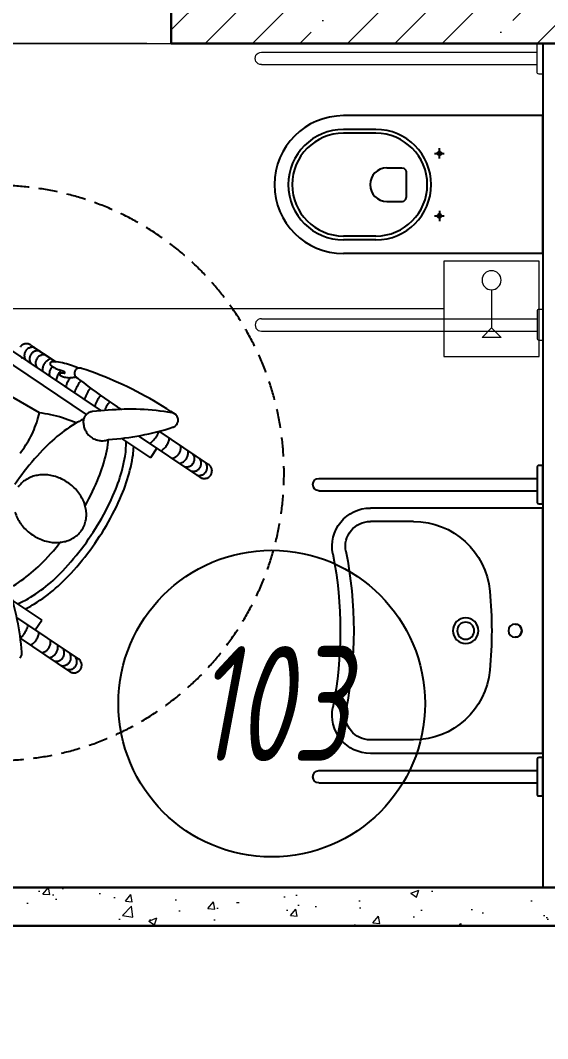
# Model space of a CAD drawing. Extents: x -96705 to 1864084, y -482104 to 235.
# Drawn here: x 560632 to 562008, y -142553 to -139897 of the extents above; entities that cross this region are included whole.
import ezdxf
from ezdxf import colors
from ezdxf.entities.mleader import LeaderData, LeaderLine
from ezdxf.enums import TextEntityAlignment as Align
from ezdxf.math import Vec2, Vec3

# ---------------------------------------------------------------- set-up
doc = ezdxf.new("R2010")
doc.units = 0
doc.header["$LTSCALE"] = 100
for name, pattern in [('ADSK_Штриховая_ш2 п1', [3, 2, -1]), ('CENTER', [2, 1.25, -0.25, 0.25, -0.25]), ('TRATTEGGIATA', [0.75, 0.5, -0.25])]:
    doc.linetypes.add(name, pattern=pattern)
for name, color, linetype, lineweight in [('АР_Маркер экспликации', 239, 'Continuous', 13), ('АР_Номер помещения', 1, 'Continuous', 25), ('АР_Оси', 193, 'Continuous', 9), ('АР_Отметки', 250, 'Continuous', 15), ('АР_Перегородки газоблок', 165, 'Continuous', 30), ('АР_Перегородки газоблок_Штрих', 165, 'Continuous', 5), ('АР_Помещения_площадь', 19, 'Continuous', 9), ('АР_Сущ Несущая стена', 202, 'Continuous', 30), ('АР_тонкая линия', 250, 'Continuous', 0), ('АР_Штриховка монолит', 250, 'Continuous', 9), ('ОБОРУДОВАНИЕ', 253, 'Continuous', 5), ('СОУЭ', 3, 'Continuous', 30), ('СС_СЭС_Кабель', 180, 'Continuous', 30)]:
    doc.layers.add(name, color=color, linetype=linetype, lineweight=lineweight)
doc.layers.add('ТХ_сантехника', color=253, linetype='Continuous')
doc.styles.add('ISOCPEUR', font='isocpeui.ttf', dxfattribs={"height": 250})
doc.styles.get("Standard").update_dxf_attribs({"font": 'arial.ttf'})

# ---------------------------------------------------------------- blocks, each defined once
blk = doc.blocks.new('3')
at = {"layer": 'ОБОРУДОВАНИЕ', "color": 8}
for p, q in [((-16.7, 734), (-16.7, 14.9)), ((15.3, 734), (15.3, 14.9))]:
    blk.add_line(p, q, dxfattribs=at)
blk.add_lwpolyline([(15.3, 734, 1.038174), (-16.7, 734)], format="xyb", dxfattribs=at)
blk.add_lwpolyline([(-40, 0), (40, 0), (40, 10, 0.414214), (35, 15), (-35, 15, 0.414214), (-40, 10)], format="xyb", close=True, dxfattribs=at)
blk = doc.blocks.new('*U136')
at = {"layer": 'АР_Номер помещения', "color": 8}
blk.add_circle((-15169.6, -2593.5), 400, dxfattribs=at)
at = {"color": 8, "style": 'ISOCPEUR', "width": 0.7, "flags": 1}
blk.add_attdef('КАТЕГОРИЯ', (-499.2, -2092.2), '', height=250, dxfattribs=at)
at = {"layer": 'АР_Номер помещения', "color": 8, "style": 'ISOCPEUR', "width": 0.7}
blk.add_attdef('НОМЕР_ПОМЕЩЕНИЯ', text='', height=300, dxfattribs=at).set_placement((-15169.6, -2593.5), align=Align.MIDDLE_CENTER)
at = {"layer": 'АР_Помещения_площадь', "color": 8, "lineweight": 30, "width": 0.7, "flags": 104}
blk.add_attdef('ИМЯ_ПОМЕЩЕНИЯ', text='', height=100, dxfattribs=at).set_placement((157.6, 1217.1), align=Align.MIDDLE_CENTER)
at = {"layer": 'АР_Помещения_площадь', "color": 8, "style": 'ISOCPEUR', "width": 0.7}
blk.add_attdef('ПЛОЩАДЬ_ПОМЕЩЕНИЯ', text='', height=200, dxfattribs=at).set_placement((-16229.8, -2826.9), align=Align.MIDDLE_RIGHT)
blk = doc.blocks.new('унитаз мгн поликлиники универчальный')
at = {"color": 8}
for p, q in [((180, 0), (-180, 0)), ((-180, 0), (-180, -520)), ((180, 0), (180, -520)), ((-81.5, -283), (-81.5, -257)), ((81.5, -283), (81.5, -257)), ((-68, -269.8), (-95.1, -269.8)), ((67.9, -269.8), (95, -269.8)), ((-43.7, -407.1), (-43.7, -366.6)), ((-33.7, -356.6), (33.7, -356.6)), ((43.7, -407.1), (43.7, -366.6)), ((-144, -435.4), (-144, -520)), ((-134, -435.4), (-134, -520)), ((134, -435.4), (134, -520)), ((144, -435.4), (144, -520))]:
    blk.add_line(p, q, dxfattribs=at)
for centre, radius, start, end in [((0, -435.4), 144, 0, 180), ((0, -435.4), 134, 0, 180), ((0, -407.1), 43.7, 180, 0), ((0, -520), 180, 180, 0), ((0, -520), 144, 180, 0), ((0, -520), 134, 180, 0)]:
    blk.add_arc(centre, radius, start, end, dxfattribs=at)
for centre, major_axis, ratio, start_param, end_param in [((-81.6, -269.8), (-3.55, -3.54), 1, 5.504025, 11.78721), ((33.5, -366.6), (9.49, -4.12), 0.964797, 0.42926, 1.943413)]:
    blk.add_ellipse(centre, major_axis=major_axis, ratio=ratio, start_param=start_param, end_param=end_param, dxfattribs=at)
at = {"color": 8, "extrusion": (0, 0, -1)}
for centre, major_axis, ratio, start_param, end_param in [((81.6, -269.8), (3.55, -3.54), 1, 5.504025, 11.78721), ((-33.5, -366.6), (-9.49, -4.12), 0.964797, 0.42926, 1.943413)]:
    blk.add_ellipse(centre, major_axis=major_axis, ratio=ratio, start_param=start_param, end_param=end_param, dxfattribs=at)
blk = doc.blocks.new('раковина в универсальную кабину')
at = {"color": 8, "linetype": 'Continuous'}
for p, q in [((0, -320), (0, 320)), ((0, 320), (450, 320)), ((337.4, 285), (450, 285)), ((337.4, -285), (450, -285)), ((0, -320), (450, -320))]:
    blk.add_line(p, q, dxfattribs=at)
for centre, radius in [((201.3, 0), 33.3), ((72.4, 0), 17.3), ((201.3, 0), 22.2)]:
    blk.add_circle(centre, radius, dxfattribs=at)
for centre, radius, start, end in [((450, 220), 100, 348.7536, 90), ((337.4, 85), 200, 90, 174.7993), ((450, 220), 65, 348.7536, 90), ((1556.4, 0), 1063, 168.7536, 191.2464), ((1556.4, 0), 1028, 168.7536, 191.2464), ((1273.4, -0.2), 1139.9, 174.7993, 185.1768), ((72.4, 0), 17.3, 90, 270), ((337.4, -85), 200, 185.1768, 270), ((450, -220), 100, 270, 11.2464), ((450, -220), 65, 270, 11.2464)]:
    blk.add_arc(centre, radius, start, end, dxfattribs=at)
blk = doc.blocks.new('поручень пристенно-напольный')
at = {"color": 8}
for p, q in [((-32, 1168), (-32, 30)), ((32, 1168), (32, 30))]:
    blk.add_line(p, q, dxfattribs=at)
blk.add_lwpolyline([(100, 0), (-100, 0), (-100, 20, -0.414214), (-90, 30), (90, 30, -0.414214), (100, 20)], format="xyb", close=True, dxfattribs=at)
blk.add_arc((0, 1168), 32, 0, 180, dxfattribs=at)
blk = doc.blocks.new('_DotSmall')
at = {"color": 0, "linetype": 'ByBlock', "const_width": 0.5}
blk.add_lwpolyline([(-0.0625, 0, 1), (0.0625, 0, 1)], format="xyb", close=True, dxfattribs=at)
blk = doc.blocks.new('Из_буфера26453')
at = {"color": 8}
for points in [[(15.1, 355.1), (-272.6, 162)], [(31.8, 330.1), (-233.9, 151.9)], [(-88.8, 333.3), (-154.9, 289.3)], [(-98.9, 326.7), (-97, 327.2), (-95.4, 327.5), (-91.7, 327.5), (-89.9, 327.2), (-88, 327), (-86.4, 326.4), (-84.6, 325.6), (-83, 324.8), (-81.4, 324.1), (-80.1, 323), (-78.7, 321.6), (-77.4, 320.3), (-76.4, 319), (-75.3, 317.4), (-74.3, 315.8), (-73.7, 314.2), (-72.9, 312.4), (-72.7, 310.8), (-72.4, 308.9), (-72.1, 307.1), (-72.1, 305.2), (-72.4, 303.3), (-72.7, 301.8), (-73.2, 299.9), (-74, 298.1), (-74.8, 296.5), (-75.6, 294.9), (-76.6, 293.5)], [(-88.8, 333.3), (-87.5, 334.4), (-85.9, 335.2), (-84.3, 335.7), (-82.5, 336.2), (-80.9, 336.5), (-79, 336.8), (-75.6, 336.8), (-74, 336.5), (-72.1, 336), (-70.5, 335.5), (-68.9, 334.6), (-67.4, 333.8), (-66, 333.1), (-64.7, 332), (-63.4, 330.7), (-62.3, 329.3), (-61.2, 328)], [(-61.8, 305), (-62.9, 303.6), (-63.9, 302.3), (-65.2, 301.2), (-66.6, 300.2)], [(-142.7, 297.5), (-140.6, 297), (-138.4, 296.2), (-136.3, 295.4), (-134.4, 294.3), (-132.6, 293), (-130.7, 291.7), (-129.1, 290.4), (-127.5, 288.8), (-126, 287.2), (-124.9, 285.3), (-123.6, 283.4), (-122.5, 281.3), (-121.7, 279.5), (-120.9, 277.4), (-120.4, 275.3), (-120.1, 272.8), (-119.9, 270.7), (-119.9, 268.6), (-120.1, 266.5), (-120.4, 264.1)], [(-128.3, 307.1), (-126.5, 307.3), (-124.6, 307.6), (-123, 307.9), (-121.2, 307.9), (-119.3, 307.6), (-117.5, 307.1), (-115.9, 306.5), (-114, 306), (-112.4, 305.2), (-110.8, 304.1), (-109.5, 303.1), (-107.9, 302), (-106.9, 300.7), (-105.5, 299.1), (-104.7, 297.8), (-103.7, 296.2), (-102.9, 294.3), (-102.4, 292.7), (-102.1, 290.9), (-101.6, 289.3), (-101.6, 285.6), (-101.8, 283.7), (-102.1, 281.9), (-102.6, 280.3), (-103.1, 278.4), (-104, 276.8), (-105, 275.3), (-106.1, 273.7)], [(-112.7, 317.4), (-110.8, 318), (-109.2, 318.2), (-105.5, 318.2), (-103.7, 318), (-101.8, 317.7), (-100.2, 317.1), (-98.4, 316.3), (-96.8, 315.5), (-95.2, 314.7), (-93.9, 313.7), (-92.5, 312.4), (-91.2, 311), (-90.2, 309.7), (-89.1, 308.1), (-88, 306.5), (-87.5, 305), (-86.7, 303.1), (-86.4, 301.5), (-86.2, 299.6), (-85.9, 297.8), (-85.9, 295.9), (-86.2, 294.1), (-86.4, 292.5), (-87, 290.6), (-87.8, 289), (-88.6, 287.2), (-89.4, 285.9), (-90.4, 284.3)], [(-111.6, 156.7), (-95.2, 166.5), (-78.7, 175.8), (-62.3, 185.1), (-45.6, 194.4), (-28.9, 203.4), (-11.9, 212.1), (5, 220.9), (22, 229.4), (39, 237.9), (56.2, 246.1), (73.5, 254), (90.7, 262), (108, 269.7), (125.4, 277.4), (142.9, 284.8), (160.4, 292), (178.2, 299.1)], [(-465.6, 153), (-454.8, 160.1), (-443.9, 167.3), (-432.8, 174.2), (-421.9, 180.8), (-410.5, 187.5), (-399.4, 194.1), (-387.9, 200.2), (-376.5, 206.5), (-365.1, 212.4), (-353.5, 218.2), (-341.8, 224), (-330.1, 229.6), (-318.2, 234.9), (-306.3, 240.2), (-294.3, 245.3), (-282.4, 250.3), (-270.2, 255.1), (-258.3, 259.9), (-246.1, 264.1), (-233.6, 268.6), (-221.4, 272.6)], [(-221.4, 272.6), (-220.1, 273.1), (-218.8, 273.4), (-214.3, 273.4), (-212.9, 272.8), (-211.6, 272.6), (-210.3, 271.8), (-209.2, 271.3), (-207.9, 270.2), (-206.8, 269.4), (-206, 268.4), (-205.3, 267), (-204.5, 265.7), (-203.9, 264.4), (-203.4, 263), (-203.1, 261.7), (-203.1, 257.5), (-203.4, 256.1), (-203.9, 254.6), (-204.5, 253.3), (-205.3, 252.2), (-206, 250.9), (-207.1, 249.8), (-208.2, 249), (-209.2, 248.2), (-210.6, 247.4), (-211.9, 246.9), (-213.2, 246.3)], [(-212.7, 272.8), (-207.9, 275.3), (-202.8, 277.4), (-197.8, 279.2), (-192.8, 281.1), (-187.5, 282.7), (-182.4, 284.3), (-177.1, 285.6), (-171.8, 286.6), (-166.5, 287.7), (-161.2, 288.5), (-155.7, 289.3), (-150.3, 289.6), (-145, 289.9)], [(-177.1, 263.3), (-172.4, 265.2), (-167.3, 267.3), (-162.5, 268.9)], [(-168.1, 267), (-166.3, 264.9), (-164.7, 262.8), (-162.8, 260.7), (-161.5, 258.5), (-160.2, 256.1), (-158.8, 253.8), (-157.8, 251.1), (-157, 248.7), (-156.2, 246.1), (-155.7, 243.4), (-155.4, 240.8)], [(-141.3, 280.5), (-144, 278.4), (-146.9, 276.6), (-149.8, 274.7), (-152.8, 273.1), (-155.9, 271.5), (-159.1, 270.2), (-162.5, 268.9)], [(-145.3, 277.4), (-144, 276), (-142.7, 274.2), (-141.6, 272.6), (-140.6, 270.7), (-139.8, 268.9), (-139, 266.8), (-138.4, 264.9), (-137.9, 262.8), (-137.6, 260.7), (-137.4, 258.8), (-137.4, 256.7), (-137.6, 254.6), (-137.9, 252.4)], [(-145, 289.9), (-143.2, 289.9), (-142.4, 289.3), (-141.6, 288.8), (-140.8, 288.2), (-140.3, 287.4), (-139.8, 286.6), (-139.5, 285.9), (-139.5, 283.2), (-140, 282.1), (-140.6, 281.3), (-141.1, 280.8), (-141.9, 280)], [(-206.3, 251.1), (-216.7, 242.6), (-227.3, 234.4), (-237.9, 226.2), (-248.7, 217.9), (-259.6, 210.3), (-270.5, 202.3), (-281.4, 194.6), (-292.5, 187.2), (-303.6, 179.8), (-315, 172.6), (-326.4, 165.5)], [(-220.6, 240.2), (-218.2, 237.6), (-215.8, 234.7), (-213.7, 231.8), (-211.9, 228.6), (-210, 225.4), (-208.2, 222.2), (-206.8, 219), (-205.3, 215.6), (-204.2, 212.1), (-203.1, 208.7)], [(-166.3, 254), (-168.9, 252.7), (-171.6, 251.6), (-174.5, 250.6), (-177.4, 249.8), (-180.1, 249.2), (-183, 248.7), (-185.9, 248.5), (-188.8, 248.2), (-192, 248.5), (-194.9, 248.5), (-197.8, 249), (-200.7, 249.5), (-203.4, 250), (-206.3, 251.1)], [(-191.7, 248.5), (-189.9, 245.5), (-188, 242.6), (-186.4, 239.7), (-184.8, 236.8), (-183.5, 233.6), (-182.2, 230.4), (-181.1, 227.3), (-180.3, 224)], [(-176.3, 259.9), (-176.9, 259.9), (-177.4, 260.1), (-177.9, 260.4), (-178.2, 260.9), (-178.2, 262.5), (-177.7, 262.8), (-177.1, 263.3)], [(-176.3, 259.9), (-174.5, 260.1), (-169.2, 260.1), (-167.6, 259.9)], [(-167.6, 259.9), (-166.8, 259.6), (-166.3, 259.4), (-165.7, 259.1), (-165.2, 258.5), (-164.9, 258), (-164.7, 257.5), (-164.7, 255.9), (-164.9, 255.3), (-165.2, 254.8), (-165.7, 254.3), (-166.3, 254)], [(-244.8, 220.1), (-242.6, 217.1), (-240.2, 214.3), (-238.4, 211.1), (-236.5, 207.9), (-234.7, 204.7), (-233.1, 201.3), (-231.8, 198.1), (-230.4, 194.4), (-229.4, 190.9)], [(-271.5, 202.3), (-269.2, 199.4), (-267, 196.5), (-264.9, 193.3), (-263, 190.1), (-261.2, 186.9), (-259.9, 183.5), (-258.3, 180), (-257.2, 176.6), (-256.2, 173.2)], [(-457.4, 156.7), (-447.1, 158.6), (-436.8, 159.9), (-426.4, 161.2), (-416.1, 162.5), (-405.7, 163.3), (-395.4, 164.4), (-385.1, 164.9), (-374.7, 165.5), (-364.4, 165.7), (-353.7, 166), (-343.4, 166), (-333, 165.7), (-322.7, 165.2), (-312.1, 164.7), (-301.8, 164.1), (-291.4, 163.3)], [(-295.1, 185.4), (-293.3, 183), (-291.2, 180.3), (-289.3, 177.4), (-287.7, 174.7), (-286.1, 171.8), (-284.8, 168.7), (-283.5, 165.7), (-282.1, 162.5)], [(-291.4, 163.3), (-281.1, 162.5), (-270.7, 161.7), (-260.4, 160.7), (-250.1, 159.6)], [(-250.1, 159.6), (-247.9, 159.1), (-245.8, 158.8), (-243.7, 158), (-241.8, 157.2), (-240, 156.2), (-238.1, 155.1), (-236.3, 153.8), (-234.7, 152.5), (-233.1, 151.1), (-231.8, 149.6), (-230.4, 147.7), (-229.4, 145.8), (-228.3, 144), (-227.5, 142.1), (-226.7, 140)], [(-459, 118.8), (-460.9, 119.3), (-462.5, 119.9), (-464, 120.9), (-465.6, 122), (-467, 123), (-468.3, 124.4), (-469.6, 125.7), (-470.7, 127.3), (-471.5, 128.9), (-472.3, 130.5), (-472.8, 132), (-473.4, 133.9), (-473.6, 135.7), (-473.6, 139.5), (-473.4, 141.1), (-472.8, 142.9), (-472.3, 144.8), (-471.5, 146.4), (-470.7, 148), (-469.6, 149.6), (-468.6, 150.9), (-467.2, 152.2), (-465.6, 153.3), (-464, 154.3), (-462.5, 155.1), (-460.9, 155.9), (-459.3, 156.5), (-457.4, 156.7)], [(-226.7, 140), (-226.4, 137.4), (-226.2, 134.4), (-226.2, 131.5), (-226.4, 128.9), (-226.7, 125.9), (-227.3, 123.3), (-227.8, 120.4), (-228.6, 117.7), (-229.7, 115.1), (-230.7, 112.4), (-231.8, 110), (-233.3, 107.4), (-234.7, 105), (-236.5, 102.8), (-238.1, 100.8), (-240.2, 98.6), (-242.1, 96.5), (-244.2, 94.7), (-246.6, 93), (-249, 91.5), (-251.4, 89.9), (-253.8, 88.8), (-256.4, 87.5), (-259.1, 86.5), (-261.7, 85.7), (-264.4, 84.8), (-267.3, 84.3), (-270, 84), (-272.9, 83.8), (-278.4, 83.8), (-281.4, 84), (-284, 84.6), (-286.9, 85.1), (-289.5, 85.9), (-292.2, 86.7)], [(-226.7, 140), (-220.9, 137.4), (-215, 134.2), (-209.2, 131), (-203.7, 127.8)], [(-207.6, 130.2), (-200.5, 133.1), (-193.3, 136), (-186.2, 138.7), (-179, 141.1), (-171.6, 143.4), (-164.4, 145.8), (-157, 147.7), (-149.6, 149.8), (-141.9, 151.4), (-134.4, 153), (-126.7, 154.3), (-119.3, 155.7), (-111.6, 156.7)], [(-61.2, 51.2), (-65.2, 56.5), (-69.2, 61.8), (-72.9, 67.1), (-76.6, 72.7), (-80.1, 77.9), (-83.5, 83.8), (-86.7, 89.4), (-89.6, 95.2), (-92.5, 101), (-95.2, 107.1), (-97.8, 113.2), (-100.2, 119.1), (-102.6, 125.4), (-104.7, 131.5), (-106.6, 137.9), (-108.4, 144), (-110, 150.4), (-111.6, 156.7)], [(-553.2, 22), (-424, 108.4)], [(-292.2, 86.7), (-302.8, 87.5), (-313.4, 88.6), (-324, 89.6), (-334.7, 91), (-345.3, 92.3), (-355.6, 94.1), (-366.2, 95.7), (-376.5, 97.6), (-387.1, 99.7), (-397.5, 102.1), (-407.9, 104.5), (-418.2, 106.9), (-428.5, 109.8), (-438.6, 112.4), (-449, 115.6), (-459, 118.8)], [(-399.9, 76.6), (-402.5, 78.7), (-405.2, 80.9), (-407.6, 83.3), (-410, 85.7), (-412.1, 88.3), (-414.2, 91), (-416.1, 93.6), (-417.9, 96.5), (-419.7, 99.4), (-421.4, 102.4), (-422.7, 105.5), (-424, 108.4)], [(-203.7, 127.8), (-196.8, 123.3), (-189.9, 118.8), (-183.2, 114.3), (-176.6, 109.5), (-170, 104.5), (-163.6, 99.4), (-157.2, 94.4), (-150.9, 89.1), (-144.8, 83.5), (-138.7, 78.2), (-132.8, 72.4), (-127, 66.5)], [(-530.9, -11.4), (-370.2, 96.5)], [(-428.5, 57.3), (-430.7, 58.6), (-432.8, 60.2), (-434.9, 61.8), (-437, 63.3), (-438.9, 65.2), (-440.5, 67.1), (-442, 69.2), (-443.6, 71.3), (-445, 73.5), (-446.3, 75.8), (-447.4, 78.2), (-448.4, 80.6), (-449.2, 83), (-450, 85.4), (-450.3, 88), (-450.8, 90.7)], [(-326.2, 89.9), (-401.7, 39.2)], [(-335.2, 43.5), (-336, 49), (-336.8, 54.3), (-337.3, 59.9), (-337.6, 65.5), (-337.9, 70.8), (-338.1, 76.3), (-338.1, 81.9)], [(-290.4, 73.5), (-291.4, 80.1), (-292.2, 86.7)], [(-477.3, 24.6), (-479.4, 25.2), (-481.6, 26), (-483.4, 26.8), (-485.6, 27.8), (-487.4, 28.9), (-489.3, 30.2), (-490.8, 31.8), (-492.4, 33.4), (-493.8, 35), (-495.1, 36.9), (-496.2, 38.7), (-497.2, 40.6), (-498.3, 42.7), (-498.8, 44.8), (-499.3, 46.9), (-499.9, 49), (-499.9, 55.7), (-499.6, 57.8)], [(-457.9, 37.6), (-460.1, 38.2), (-462.2, 38.9), (-464.3, 39.8), (-466.2, 40.8), (-468, 41.9), (-469.9, 43.2), (-471.5, 44.5), (-473.1, 46.1), (-474.7, 48), (-475.7, 49.6), (-477.1, 51.7), (-478.1, 53.6), (-478.9, 55.7), (-479.7, 57.8), (-480.2, 59.9), (-480.5, 62), (-480.8, 64.2), (-480.8, 66.3), (-480.5, 68.7), (-480.2, 70.8)], [(-418.4, 64.2), (-401.7, 39.2)], [(-354.8, 40.3), (-355.9, 45.9), (-356.4, 51.7), (-357.2, 57.3), (-357.5, 62.8), (-357.7, 68.7)], [(-263, -20.4), (-266.2, -13), (-269.2, -5.3), (-272.1, 2.4), (-274.7, 10.1), (-277.1, 17.8), (-279.5, 25.7), (-281.9, 33.7), (-284, 41.6), (-285.8, 49.6), (-287.5, 57.6), (-289, 65.5), (-290.4, 73.5)], [(-127, 66.5), (-119.9, 59.1), (-112.7, 51.4), (-105.5, 43.7), (-98.6, 36.1), (-91.7, 28.1), (-85.1, 19.9), (-78.5, 11.9), (-72.1, 3.4), (-65.8, -4.8), (-59.7, -13.3), (-53.6, -21.7), (-47.7, -30.5)], [(-522.7, -5.8), (-524.5, -6.4), (-526.4, -6.6), (-530.1, -6.6), (-531.7, -6.4), (-533.5, -6.1), (-535.4, -5.6), (-537, -4.8), (-538.6, -4), (-540.2, -3.2), (-541.8, -2.2), (-543.1, -0.8), (-544.4, 0.5), (-545.5, 1.8), (-546.5, 3.4), (-547.3, 5), (-548.1, 6.6), (-548.6, 8.5), (-549.2, 10.1), (-549.4, 11.9), (-549.4, 15.6), (-549.2, 17.5), (-548.9, 19.1), (-548.4, 20.9), (-547.9, 22.5), (-547.1, 24.4), (-546, 26), (-544.9, 27.3)], [(-507.3, 4.5), (-508.9, 4.2), (-510.8, 4), (-512.6, 3.7), (-514.4, 4), (-516.3, 4), (-517.9, 4.5), (-519.8, 5), (-521.3, 5.6), (-522.9, 6.4), (-524.5, 7.4), (-526.1, 8.5), (-527.5, 9.5), (-528.8, 10.8), (-529.8, 12.4), (-530.9, 13.8), (-531.7, 15.4), (-532.5, 17.2), (-533, 18.8), (-533.5, 20.7), (-533.8, 22.5), (-533.8, 27.8), (-533.3, 29.7), (-533, 31.5), (-532.2, 33.1), (-531.4, 34.7), (-530.6, 36.3), (-529.6, 37.9)], [(-489.8, 16.2), (-491.6, 15.9), (-493.3, 15.6), (-495.1, 15.4), (-496.9, 15.6), (-498.8, 15.6), (-500.6, 16.2), (-502.2, 16.7), (-504.1, 17.2), (-505.7, 18), (-507.3, 19.1), (-508.6, 20.1), (-510, 21.2), (-511.3, 22.5), (-512.3, 24.1), (-513.4, 25.4), (-514.2, 27), (-515, 28.9), (-515.8, 30.5), (-516, 32.3), (-516.3, 34.2), (-516.6, 36.1), (-516.6, 37.6), (-516.3, 39.5), (-516, 41.4), (-515.5, 43.2), (-514.7, 44.8), (-513.9, 46.4), (-513.1, 48), (-512.1, 49.6)], [(-326.2, -58.4), (-329.3, -50.4), (-332.5, -42.4), (-335.4, -34.5), (-338.4, -26.3), (-341, -18), (-343.4, -9.8), (-345.8, -1.6), (-347.9, 6.6), (-350, 15.1), (-351.9, 23.3), (-353.5, 31.8), (-354.8, 40.3)], [(-307.9, -50.4), (-310.8, -43), (-314, -35.3), (-316.6, -27.6), (-319.5, -19.9), (-321.9, -12.2), (-324.3, -4.3), (-326.4, 3.7), (-328.5, 11.4), (-330.4, 19.3), (-332.3, 27.5), (-333.9, 35.5), (-335.2, 43.5)], [(-530.9, -11.4), (-532.5, -12.2), (-534, -13), (-535.7, -13.8), (-537.3, -14.1), (-539.1, -14.6), (-540.7, -14.6), (-542.6, -14.9), (-544.1, -14.6), (-546, -14.3), (-547.6, -14.1), (-549.2, -13.5), (-550.8, -12.7), (-552.4, -11.9), (-554, -10.9), (-555.3, -9.8), (-556.6, -8.5), (-557.7, -7.2), (-558.7, -5.8), (-559.5, -4.5), (-560.3, -2.9), (-561.1, -1.3), (-561.4, 0.5), (-561.9, 2.1), (-561.9, 4), (-562.2, 5.6), (-561.9, 7.4), (-561.6, 9), (-561.4, 10.8), (-560.8, 12.4), (-560.1, 14), (-559.2, 15.6), (-558.2, 17), (-557.2, 18.5), (-555.8, 19.6), (-554.7, 20.9), (-553.2, 22)], [(-231, -85.7), (-236, -76.6), (-240.8, -67.4), (-245.6, -58.1), (-250.1, -48.8), (-254.6, -39.5), (-258.8, -30), (-263, -20.4)], [(-214, -52), (-211.4, -48.5), (-208.4, -45.4), (-205.5, -41.9), (-202.3, -38.7), (-199.1, -35.8), (-196, -32.9), (-192.5, -30), (-188.8, -27.3), (-185.4, -24.9)], [(-185.4, -24.9), (-181.6, -22.5), (-177.7, -20.2), (-173.9, -18), (-170, -16.2), (-166, -14.3), (-161.8, -12.7), (-157.8, -11.1), (-153.5, -9.8), (-149.3, -8.5)], [(-149.3, -8.5), (-145.3, -7.4), (-141.3, -6.6), (-137.4, -6.1), (-133.4, -5.6), (-129.1, -5.3), (-125.2, -5.1), (-121.2, -5.1), (-117.2, -5.3), (-113, -5.6)], [(-113, -5.6), (-109.5, -6.1), (-106.1, -6.6), (-102.6, -7.2), (-99.2, -8.2), (-95.7, -9), (-92.3, -10.3), (-89.1, -11.7), (-85.6, -13), (-82.5, -14.6), (-79.5, -16.2)], [(-79.5, -16.2), (-76.4, -18), (-73.5, -19.9), (-70.5, -22), (-67.9, -24.4), (-65.2, -26.8), (-62.9, -29.4), (-60.5, -32.1), (-58.3, -34.7), (-56.2, -37.7)], [(-246.3, -163.6), (-252.2, -154.6), (-258, -145.6), (-263.6, -136.6), (-269.2, -127.3), (-274.5, -118), (-279.8, -108.5), (-284.8, -98.9), (-289.5, -89.4), (-294.3, -79.8), (-299.1, -70), (-303.3, -60.2), (-307.9, -50.4)], [(-230.4, -84.3), (-229.4, -80.6), (-228.1, -76.6), (-226.4, -72.9), (-224.6, -69.2), (-222.8, -65.8), (-220.9, -62.1), (-218.8, -58.6), (-216.4, -55.4), (-214, -52)], [(-262.8, -174.8), (-268.9, -165.5), (-275, -156.2), (-280.8, -146.9), (-286.4, -137.4), (-292, -127.8), (-297.3, -118), (-302.6, -108.2), (-307.6, -98.4), (-312.4, -88.6), (-317.2, -78.5), (-321.7, -68.4), (-326.2, -58.4)], [(-233.3, -119.6), (-233.9, -116.2), (-234.2, -112.5), (-234.2, -105.3), (-233.9, -101.8), (-233.3, -98.4), (-232.8, -94.7), (-232.3, -91.2), (-231.5, -87.8), (-230.4, -84.3)], [(-48, -102.4), (-49.3, -106.3), (-50.7, -110.1), (-52.2, -113.8), (-54.1, -117.5), (-55.7, -121.2), (-57.8, -124.6), (-59.9, -128.1), (-62, -131.5), (-64.4, -134.7)], [(-222.5, -149), (-224.3, -146.1), (-225.9, -143.2), (-227.5, -140), (-229.1, -136.6), (-230.2, -133.4), (-231.2, -130), (-232.3, -126.5), (-232.8, -123.1), (-233.3, -119.6)], [(-199.1, -170.5), (-202.3, -168.9), (-205.3, -166.8), (-207.9, -164.7), (-210.8, -162.5), (-213.5, -159.9), (-215.8, -157.5), (-218.2, -154.9), (-220.3, -151.9), (-222.5, -149)], [(-64.4, -134.7), (-67.4, -138.2), (-70.3, -141.6), (-73.2, -144.8), (-76.4, -148), (-79.5, -151.2), (-82.7, -154.1), (-86.2, -156.7), (-89.6, -159.4), (-93.3, -162)], [(-179.3, -277.7), (-187, -269.7), (-194.4, -261.5), (-201.8, -253.5), (-209.2, -245), (-216.4, -236.8), (-223.3, -228.1), (-230.4, -219.6), (-237.1, -210.8), (-243.7, -202.1), (-250.3, -193.1), (-256.7, -184), (-262.8, -174.8)], [(-164.9, -263.6), (-172.4, -255.9), (-179.8, -248), (-187, -240), (-194.1, -232.1), (-201, -223.8), (-207.9, -215.6), (-214.5, -207.1), (-221.2, -198.6), (-227.8, -190.1), (-234.2, -181.4), (-240.2, -172.6), (-246.3, -163.6)], [(-165.5, -181.4), (-169.2, -180.9), (-172.6, -180.3), (-176.1, -179.5), (-179.5, -178.7), (-183, -177.7), (-186.4, -176.6), (-189.6, -175.3), (-192.8, -174), (-196, -172.4), (-199.1, -170.5)], [(-120.1, -233.6), (-127.5, -226.2), (-134.4, -218.5), (-141.6, -210.8), (-148.5, -203.1), (-155.1, -195.2), (-161.8, -187.2), (-168.4, -179)], [(-129.4, -178.5), (-133.4, -179.3), (-137.4, -180.1), (-141.3, -180.9), (-145.3, -181.4), (-149.3, -181.7), (-161.5, -181.7), (-165.5, -181.4)], [(-93.3, -162), (-97, -164.4), (-101, -166.6), (-104.7, -168.6), (-108.7, -170.8), (-112.7, -172.6), (-116.9, -174.2), (-120.9, -175.8), (-125.2, -177.2), (-129.4, -178.5)], [(-43.7, -294.6), (-50.7, -290.1), (-57.5, -285.9), (-64.2, -281.1), (-70.8, -276.3), (-77.4, -271.6), (-83.8, -266.5), (-90.2, -261.2), (-96.2, -255.9), (-102.4, -250.6), (-108.4, -245), (-114.3, -239.5), (-120.1, -233.6)], [(-88.3, -324.6), (-95.2, -320.4), (-102.1, -315.8), (-108.7, -311.1), (-115.6, -306.3), (-122, -301.5), (-128.3, -296.5), (-134.7, -291.2), (-141.1, -285.9), (-147.2, -280.6), (-153.3, -275), (-159.1, -269.4), (-164.9, -263.6)], [(-98.9, -341.6), (-106.1, -337.1), (-113.2, -332.3), (-120.4, -327.5), (-127.3, -322.5), (-134.2, -317.4), (-140.8, -312.1), (-147.7, -306.6), (-154.1, -301), (-160.4, -295.4), (-166.8, -289.6), (-173.2, -283.7), (-179.3, -277.7)], [(-65.8, -467.8), (-65, -457.2), (-63.9, -446.6), (-62.6, -436), (-61.2, -425.4), (-59.7, -415), (-57.8, -404.4), (-56, -394.1), (-54.1, -383.5), (-51.7, -373.1), (-49.3, -362.8), (-46.9, -352.4), (-44.3, -342.1), (-41.4, -331.7), (-38.4, -321.7), (-35.3, -311.3), (-32.1, -301.3)], [(-42.2, -333.9), (-117.7, -384.5)], [(-73.7, -355.1), (-79, -352.7), (-84, -350.1), (-89.1, -347.4), (-93.9, -344.5), (-98.9, -341.6)], [(-53.8, -341.8), (-59.1, -339.7), (-64.2, -337.6), (-68.9, -335.2), (-74, -332.8), (-78.7, -330.1), (-83.5, -327.5), (-88.3, -324.6)], [(-213.5, -485), (-52.8, -377.1)], [(-101, -409.4), (-117.7, -384.5)], [(-62, -431.5), (-64.4, -429.1), (-66.6, -426.7), (-68.7, -424), (-70.8, -421.4), (-72.7, -418.5), (-74.5, -415.8), (-76.1, -412.6), (-77.7, -409.7), (-79, -406.5), (-80.3, -403.6), (-81.4, -400.2), (-82.5, -397)], [(-88.6, -449.5), (-91, -448.2), (-93.1, -446.6), (-95.2, -445.2), (-97, -443.4), (-98.9, -441.5), (-100.7, -439.7), (-102.4, -437.6), (-104, -435.7), (-105.3, -433.3), (-106.6, -431.2), (-107.7, -428.8), (-108.4, -426.4), (-109.5, -423.8), (-110, -421.4), (-110.6, -418.7), (-110.8, -416.4)], [(-191.2, -518.2), (-62, -431.5)], [(-137.4, -482.1), (-139.5, -481.6), (-141.6, -481.1), (-143.7, -480), (-145.6, -478.9), (-147.4, -477.8), (-149.3, -476.5), (-150.9, -475.2), (-152.5, -473.6), (-154.1, -471.8), (-155.4, -470.2), (-156.5, -468.3), (-157.5, -466.2), (-158.3, -464.1), (-159.1, -462.2), (-159.6, -459.9), (-159.9, -457.7), (-160.2, -455.6), (-160.2, -451.1), (-159.6, -449)], [(-118.2, -469.4), (-120.4, -468.8), (-122.5, -468.1), (-124.4, -467.2), (-126.5, -466.2), (-128.3, -464.9), (-129.9, -463.6), (-131.8, -462.2), (-133.4, -460.6), (-134.7, -459.1), (-136, -457.2), (-137.1, -455.3), (-138.1, -453.2), (-139, -451.3), (-139.8, -449.2), (-140.3, -447.1), (-140.6, -444.7), (-140.8, -442.6), (-140.8, -438.4), (-140.6, -436)], [(-167.3, -502.3), (-169.2, -502.8), (-171, -503.1), (-174.5, -503.1), (-176.3, -502.8), (-178.2, -502.5), (-179.8, -502), (-181.6, -501.2), (-183.2, -500.4), (-184.8, -499.6), (-186.2, -498.3), (-187.8, -497.2), (-188.8, -495.9), (-190.1, -494.6), (-190.9, -493), (-192, -491.4), (-192.5, -489.8), (-193.3, -487.9), (-193.6, -486.3), (-193.8, -484.5), (-194.1, -482.6), (-194.1, -480.8), (-193.8, -478.9), (-193.6, -477.1), (-193, -475.5), (-192.5, -473.6), (-191.7, -472), (-190.7, -470.4), (-189.6, -469.1)], [(-149.8, -490.6), (-151.7, -491.1), (-153.5, -491.4), (-157.2, -491.4), (-158.8, -491.1), (-160.7, -490.9), (-162.5, -490.3), (-164.1, -489.5), (-165.7, -488.7), (-167.3, -487.7), (-168.9, -486.6), (-170.2, -485.6), (-171.6, -484.2), (-172.6, -482.9), (-173.7, -481.3), (-174.5, -479.7), (-175.3, -478.1), (-175.8, -476.3), (-176.3, -474.4), (-176.6, -472.8), (-176.6, -469.1), (-176.3, -467.2), (-176.1, -465.4), (-175.5, -463.8), (-175, -461.9), (-174.2, -460.4), (-173.2, -458.8), (-172.1, -457.5)], [(-61.2, -483.2), (-62.3, -481.6), (-63.4, -480.3), (-64.2, -478.7), (-65, -476.8), (-65.5, -475.2), (-65.8, -473.3), (-66, -471.5), (-66, -469.6), (-65.8, -467.8)], [(-191.2, -518.2), (-192.5, -519.2), (-194.1, -520), (-195.7, -520.5), (-197.5, -521.1), (-199.1, -521.4), (-201, -521.6), (-204.5, -521.6), (-206, -521.4), (-207.9, -520.8), (-209.5, -520.3), (-211.1, -519.5), (-212.7, -518.7), (-214, -517.6), (-215.3, -516.6), (-216.7, -515.5), (-217.7, -514.2), (-218.8, -512.9), (-219.8, -511.3), (-220.6, -509.7), (-221.2, -508.1), (-221.7, -506.5), (-221.9, -504.7), (-222.2, -503.1), (-222.2, -499.3), (-221.9, -497.8), (-221.4, -496.2), (-220.9, -494.3), (-220.1, -492.7), (-219.3, -491.1), (-218.5, -489.8), (-217.4, -488.5), (-216.1, -487.2), (-214.8, -486.1), (-213.5, -485)], [(-183, -512.9), (-184.8, -513.1), (-186.4, -513.4), (-190.1, -513.4), (-192, -513.1), (-193.8, -512.9), (-195.4, -512.3), (-197.3, -511.8), (-198.9, -511), (-200.5, -510), (-201.8, -508.9), (-203.1, -507.6), (-204.5, -506.2), (-205.5, -504.9), (-206.6, -503.3), (-207.6, -501.7), (-208.2, -500.1), (-209, -498.5), (-209.2, -496.7), (-209.5, -494.8), (-209.7, -493), (-209.7, -491.1), (-209.5, -489.5), (-209.2, -487.7), (-208.7, -485.8), (-207.9, -484.2), (-207.1, -482.6), (-206.3, -481.1), (-205.3, -479.4)]]:
    blk.add_lwpolyline(points, dxfattribs=at)
at = {"color": 8, "linetype": 'TRATTEGGIATA'}
blk.add_circle((0.3, -0.3), 750.2, dxfattribs=at)
blk = doc.blocks.new('A$C63122bd8')
at = {"color": 6, "lineweight": 15, "true_color": 0xff00ff}
for p, q in [((237.3, 332.2), (237.3, 142.4)), ((237.3, 142.4), (189.8, 94.9)), ((284.7, 94.9), (237.3, 142.4)), ((189.8, 94.9), (284.7, 94.9))]:
    blk.add_line(p, q, dxfattribs=at)
blk.add_lwpolyline([(0, 474.6), (474.6, 474.6), (474.6, 0), (0, 0)], close=True, dxfattribs=at)
blk.add_circle((237.3, 379.7), 47.5, dxfattribs=at)

msp = doc.modelspace()

# ---------------------------------------------------------------- hatches: boundary and pattern name
at = {"layer": 'АР_Перегородки газоблок_Штрих', "ltscale": 100}
h = msp.add_hatch(dxfattribs=at)
h.set_pattern_fill('AR-CONC', color=8, scale=30)
h.set_pattern_definition([(50, (731759.35, -211092.4), (215.17805, -18.82564), [22.5, -247.5]), (355, (731759.35, -211092.4), (-41.6254, 225.65764), [18, -198]), (100.45144, (731777.28, -211093.96), (173.55265, 206.832), [19.12206, -210.34263]), (46.1842, (731759.35, -211032.4), (320.1724, -49.6558), [33.75, -371.25]), (96.63564, (731786.03, -211036.53), (280.3986, 292.2356), [28.6831, -315.5141]), (351.18416, (731759.35, -211032.4), (280.3986, 292.2356), [27, -297]), (21, (731789.35, -211047.4), (179.07212, -120.78567), [22.5, -247.5]), (326, (731789.35, -211047.4), (72.9946, 217.54501), [18, -198]), (71.45144, (731804.27, -211057.46), (252.06671, 96.75935), [19.12206, -210.34263]), (37.5, (731759.35, -211092.394), (3.647957, 99.868156), [0, -195.6, 0, -201, 0, -198.75]), (7.5, (731759.35, -211092.39), (78.92086, 118.323514), [0, -114.6, 0, -191.1, 0, -75.75]), (327.5, (731692.45, -211092.394), (160.14673, -6.76646), [0, -75, 0, -234, 0, -310.5]), (317.5, (731662.45, -211092.4), (174.95585, 30.03149), [0, -97.5, 0, -155.4, 0, -220.5])])
h.paths.add_polyline_path([(559693.9, -142159.1), (562371.7, -142159.1), (562371.6, -139956.7), (562491.6, -139956.7), (562491.7, -142259.1), (559693.9, -142259.1)])
at = {"layer": 'АР_Штриховка монолит', "ltscale": 100}
h = msp.add_hatch(dxfattribs=at)
h.set_pattern_fill('ANSI35', color=8, scale=700)
h.set_pattern_definition([(45, (-413307.31, -41396.82), (-123.743687, 123.743687), []), (45, (-413183.57, -41396.82), (-123.743687, 123.743687), [218.75, -43.75, 0, -43.75])])
h.paths.add_polyline_path([(562716.6, -139756.7), (561025.5, -139756.7), (561025.5, -139956.7), (562716.6, -139956.7)])

# ---------------------------------------------------------------- linework, layer by layer
at = {"layer": 'АР_Оси', "color": 8, "linetype": 'CENTER', "ltscale": 1000}
msp.add_line((507391.7, -139956.7), (590988.9, -139956.7), dxfattribs=at)
at = {"layer": 'АР_Перегородки газоблок', "color": 8, "lineweight": 25, "ltscale": 100}
msp.add_lwpolyline([(561995.5, -139956.7), (561995.5, -142159.1)], dxfattribs=at)
at = {"layer": 'АР_Перегородки газоблок', "color": 8, "ltscale": 100}
for points in [[(562371.7, -142159.1), (559693.9, -142159.1)], [(559693.9, -142259.1), (562491.7, -142259.1)]]:
    msp.add_lwpolyline(points, dxfattribs=at)
at = {"layer": 'АР_Сущ Несущая стена', "color": 8, "ltscale": 100}
for p, q in [((561025.5, -139756.7), (561025.5, -139956.7)), ((561025.5, -139956.7), (562716.6, -139956.7))]:
    msp.add_line(p, q, dxfattribs=at)
at = {"layer": 'АР_тонкая линия', "color": 8, "linetype": 'ADSK_Штриховая_ш2 п1', "ltscale": 50}
msp.add_line((560962.5, -139956.7), (559795.5, -139956.7), dxfattribs=at)
at = {"layer": 'СС_СЭС_Кабель', "lineweight": 13, "ltscale": 500}
msp.add_lwpolyline([(561737.2, -140649.5), (560433.9, -140649.5)], dxfattribs=at)

# ---------------------------------------------------------------- block references
at = {"color": 8, "ltscale": 250.120383, "xscale": -1, "rotation": 359.9999999999467}
msp.add_blockref('Из_буфера26453', (560570.4, -141077.1), dxfattribs=at)
at = {"layer": 'АР_Маркер экспликации', "color": 8}
ref = msp.add_blockref('*U136', (576457.7, -139085.6), dxfattribs=at)
ref.add_attrib('НОМЕР_ПОМЕЩЕНИЯ', '103', dxfattribs={"layer": 'АР_Номер помещения', "color": 8, "height": 300, "style": 'ISOCPEUR', "width": 0.7}).set_placement((561288.1, -141679.1), align=Align.MIDDLE_CENTER)
at = {"layer": 'СОУЭ', "color": 5, "xscale": -0.5249999999999999, "yscale": 0.5249999999999999, "zscale": 0.5249999999999999}
msp.add_blockref('A$C63122bd8', (561986.3, -140774), dxfattribs=at)
at = {"layer": 'ТХ_сантехника', "color": 8, "ltscale": 100, "xscale": -1, "rotation": 90}
msp.add_blockref('3', (561995.5, -139996.7), dxfattribs=at)
msp.add_blockref('3', (561995.5, -139996.7), dxfattribs=at)
at = {"layer": 'ТХ_сантехника', "color": 8, "rotation": 269.9999999999466}
msp.add_blockref('унитаз мгн поликлиники универчальный', (561995.5, -140325.3), dxfattribs=at)
at = {"layer": 'ТХ_сантехника', "color": 8, "ltscale": 100, "rotation": 90}
msp.add_blockref('3', (561995.5, -140690.6), dxfattribs=at)
msp.add_blockref('3', (561995.5, -140690.6), dxfattribs=at)
at = {"layer": 'ТХ_сантехника', "color": 8, "xscale": -0.5, "yscale": 0.5, "zscale": 0.5, "rotation": 90}
for p in [(561995.5, -141107.9), (561995.5, -141869.9)]:
    msp.add_blockref('поручень пристенно-напольный', p, dxfattribs=at)
at = {"layer": 'ТХ_сантехника', "color": 8, "xscale": -1}
msp.add_blockref('раковина в универсальную кабину', (561995.5, -141488.9), dxfattribs=at)

# ---------------------------------------------------------------- leaders
at = {"layer": 'АР_Отметки', "color": 8}
ml = msp.add_multileader_mtext('Standard', dxfattribs=at)
ml.set_content('{\\W0.8;-2,950}', color=8, style='ISOCPEUR')
ml.set_leader_properties(color=8, linetype='Continuous', lineweight=-1)
ml.set_arrow_properties(name='DOTSMALL')
ml.build(insert=Vec2(0, 0))
ml.multileader.update_dxf_attribs({"has_text_frame": 1, "text_left_attachment_type": 4, "text_right_attachment_type": 4, "dogleg_length": 100, "arrow_head_size": 180})
ctx = ml.context
ctx.base_point, ctx.char_height, ctx.arrow_head_size, ctx.landing_gap_size, ctx.plane_origin = Vec3(582768.9, -145669), 250, 180, 50, Vec3(582687.5, -146947.1)
ctx.left_attachment, ctx.right_attachment = 4, 4
notes = []
notes.append((ctx, [(0, (0, 0, 0), (0, 0), (1, 0), 1, [])]))
ctx.mtext.insert, ctx.mtext.width, ctx.mtext.defined_height, ctx.mtext.line_spacing_style, ctx.mtext.flow_direction = Vec3(582818.9, -145335.7), 769.989, 343.9, 2, 5
ml = msp.add_multileader_mtext('Standard', dxfattribs=at)
ml.set_content('-2,850', color=8, style='ISOCPEUR')
ml.set_leader_properties(color=8, linetype='Continuous', lineweight=-1)
ml.set_arrow_properties(name='DOTSMALL')
ml.build(insert=Vec2(0, 0))
ml.multileader.update_dxf_attribs({"has_text_frame": 1, "text_left_attachment_type": 4, "text_right_attachment_type": 4, "dogleg_length": 100, "arrow_head_size": 180})
ctx = ml.context
ctx.base_point, ctx.char_height, ctx.arrow_head_size, ctx.landing_gap_size, ctx.plane_origin = Vec3(574415.3, -153022.2, 0.4), 250, 180, 50, Vec3(575356.9, -154375.8, 0.4)
ctx.left_attachment, ctx.right_attachment = 4, 4
notes.append((ctx, [(0, (0, 0, 0), (0, 0), (1, 0), 1, [])]))
ctx.mtext.insert, ctx.mtext.width, ctx.mtext.defined_height, ctx.mtext.line_spacing_style, ctx.mtext.flow_direction = Vec3(574465.3, -152688.8, 0.4), 599.198, 407.5, 2, 5
ml = msp.add_multileader_mtext('Standard', dxfattribs=at)
ml.set_content('-2,850', color=8, style='ISOCPEUR')
ml.set_leader_properties(color=8, linetype='Continuous', lineweight=-1)
ml.set_arrow_properties(name='DOTSMALL')
ml.build(insert=Vec2(0, 0))
ml.multileader.update_dxf_attribs({"has_text_frame": 1, "text_left_attachment_type": 4, "text_right_attachment_type": 4, "dogleg_length": 100, "arrow_head_size": 180})
ctx = ml.context
ctx.base_point, ctx.char_height, ctx.arrow_head_size, ctx.landing_gap_size, ctx.plane_origin = Vec3(588662.6, -148577, 0.4), 250, 180, 50, Vec3(589604.2, -149930.6, 0.4)
ctx.left_attachment, ctx.right_attachment = 4, 4
notes.append((ctx, [(0, (0, 0, 0), (0, 0), (1, 0), 1, [])]))
ctx.mtext.insert, ctx.mtext.width, ctx.mtext.defined_height, ctx.mtext.line_spacing_style, ctx.mtext.flow_direction = Vec3(588712.6, -148243.7, 0.4), 599.198, 407.5, 2, 5
ml = msp.add_multileader_mtext('Standard', dxfattribs=at)
ml.set_content('+12,650', color=8, style='ISOCPEUR')
ml.set_leader_properties(color=8, linetype='Continuous', lineweight=-1)
ml.set_arrow_properties(name='DOTSMALL')
ml.build(insert=Vec2(0, 0))
ml.multileader.update_dxf_attribs({"has_text_frame": 1, "text_left_attachment_type": 4, "text_right_attachment_type": 4, "dogleg_length": 100, "arrow_head_size": 180})
ctx = ml.context
ctx.base_point, ctx.char_height, ctx.arrow_head_size, ctx.landing_gap_size, ctx.plane_origin = Vec3(935468.6, -155312.2), 250, 180, 50, Vec3(960704.5, -166935.3)
ctx.left_attachment, ctx.right_attachment = 4, 4
notes.append((ctx, [(0, (0, 0, 0), (0, 0), (1, 0), 1, [])]))
ctx.mtext.insert, ctx.mtext.width, ctx.mtext.line_spacing_style, ctx.mtext.flow_direction = Vec3(935518.6, -154978.8), 852.697, 2, 5
ml = msp.add_multileader_mtext('Standard', dxfattribs=at)
ml.set_content('+12,200', color=8, style='ISOCPEUR')
ml.set_leader_properties(color=8, linetype='Continuous', lineweight=-1)
ml.set_arrow_properties(name='DOTSMALL')
ml.build(insert=Vec2(0, 0))
ml.multileader.update_dxf_attribs({"has_text_frame": 1, "text_left_attachment_type": 4, "text_right_attachment_type": 4, "dogleg_length": 100, "arrow_head_size": 180})
ctx = ml.context
ctx.base_point, ctx.char_height, ctx.arrow_head_size, ctx.landing_gap_size, ctx.plane_origin = Vec3(935468.6, -154727.8), 250, 180, 50, Vec3(960704.5, -166351)
ctx.left_attachment, ctx.right_attachment = 4, 4
notes.append((ctx, [(0, (0, 0, 0), (0, 0), (1, 0), 1, [])]))
ctx.mtext.insert, ctx.mtext.width, ctx.mtext.line_spacing_style, ctx.mtext.flow_direction = Vec3(935518.6, -154394.5), 852.697, 2, 5
ml = msp.add_multileader_mtext('Standard', dxfattribs=at)
ml.set_content('+12,200', color=8, style='ISOCPEUR')
ml.set_leader_properties(color=8, linetype='Continuous', lineweight=-1)
ml.set_arrow_properties(name='DOTSMALL')
ml.build(insert=Vec2(0, 0))
ml.multileader.update_dxf_attribs({"has_text_frame": 1, "text_left_attachment_type": 4, "text_right_attachment_type": 4, "dogleg_length": 100, "arrow_head_size": 180})
ctx = ml.context
ctx.base_point, ctx.char_height, ctx.arrow_head_size, ctx.landing_gap_size, ctx.plane_origin, ctx.plane_x_axis, ctx.plane_y_axis = Vec3(956621.4, -142271), 250, 180, 50, Vec3(968768.9, -117035.1), Vec3(0, 1), Vec3(-1, 0)
ctx.left_attachment, ctx.right_attachment = 4, 4
notes.append((ctx, [(0, (0, 0, 0), (0, 0), (1, 0), 1, [])]))
ctx.mtext.insert, ctx.mtext.text_direction, ctx.mtext.rotation, ctx.mtext.width, ctx.mtext.line_spacing_style, ctx.mtext.flow_direction = Vec3(956288, -142221), Vec3(0, 1), 1.570796, 852.697, 2, 5
ml = msp.add_multileader_mtext('Standard', dxfattribs=at)
ml.set_content('+12,200', color=8, style='ISOCPEUR')
ml.set_leader_properties(color=8, linetype='Continuous', lineweight=-1)
ml.set_arrow_properties(name='DOTSMALL')
ml.build(insert=Vec2(0, 0))
ml.multileader.update_dxf_attribs({"has_text_frame": 1, "text_left_attachment_type": 4, "text_right_attachment_type": 4, "dogleg_length": 100, "arrow_head_size": 180})
ctx = ml.context
ctx.base_point, ctx.char_height, ctx.arrow_head_size, ctx.landing_gap_size, ctx.plane_origin, ctx.plane_x_axis, ctx.plane_y_axis = Vec3(966248.8, -142164), 250, 180, 50, Vec3(978396.4, -116928.1), Vec3(0, 1), Vec3(-1, 0)
ctx.left_attachment, ctx.right_attachment = 4, 4
notes.append((ctx, [(0, (0, 0, 0), (0, 0), (1, 0), 1, [])]))
ctx.mtext.insert, ctx.mtext.text_direction, ctx.mtext.rotation, ctx.mtext.width, ctx.mtext.line_spacing_style, ctx.mtext.flow_direction = Vec3(965915.5, -142114), Vec3(0, 1), 1.570796, 852.697, 2, 5
ml = msp.add_multileader_mtext('Standard', dxfattribs=at)
ml.set_content('+11,900', color=8, style='ISOCPEUR')
ml.set_leader_properties(color=8, linetype='Continuous', lineweight=-1)
ml.set_arrow_properties(name='DOTSMALL')
ml.build(insert=Vec2(0, 0))
ml.multileader.update_dxf_attribs({"has_text_frame": 1, "text_left_attachment_type": 4, "text_right_attachment_type": 4, "dogleg_length": 100, "arrow_head_size": 180})
ctx = ml.context
ctx.base_point, ctx.char_height, ctx.arrow_head_size, ctx.landing_gap_size, ctx.plane_origin = Vec3(986391, -153939.8), 250, 180, 50, Vec3(1011626.9, -166087.3)
ctx.left_attachment, ctx.right_attachment = 4, 4
notes.append((ctx, [(0, (0, 0, 0), (0, 0), (1, 0), 1, [])]))
ctx.mtext.insert, ctx.mtext.rotation, ctx.mtext.width, ctx.mtext.line_spacing_style, ctx.mtext.flow_direction = Vec3(986441, -153606.5), 6.283185, 852.697, 2, 5
ml = msp.add_multileader_mtext('Standard', dxfattribs=at)
ml.set_content('+8,000', color=8, style='ISOCPEUR')
ml.set_leader_properties(color=8, linetype='Continuous', lineweight=-1)
ml.set_arrow_properties(name='DOTSMALL')
ml.build(insert=Vec2(0, 0))
ml.multileader.update_dxf_attribs({"has_text_frame": 1, "text_left_attachment_type": 4, "text_right_attachment_type": 4, "dogleg_length": 100, "arrow_head_size": 180})
ctx = ml.context
ctx.base_point, ctx.char_height, ctx.arrow_head_size, ctx.landing_gap_size, ctx.plane_origin = Vec3(849204.1, -152352.3), 250, 180, 50, Vec3(874090, -164676.9)
ctx.left_attachment, ctx.right_attachment = 4, 4
notes.append((ctx, [(0, (0, 0, 0), (0, 0), (1, 0), 1, [])]))
ctx.mtext.insert, ctx.mtext.rotation, ctx.mtext.width, ctx.mtext.line_spacing_style, ctx.mtext.flow_direction = Vec3(849254.1, -152019), 6.283185, 852.697, 2, 5
ml = msp.add_multileader_mtext('Standard', dxfattribs=at)
ml.set_content('+8,300', color=8, style='ISOCPEUR')
ml.set_leader_properties(color=8, linetype='Continuous', lineweight=-1)
ml.set_arrow_properties(name='DOTSMALL')
ml.build(insert=Vec2(0, 0))
ml.multileader.update_dxf_attribs({"has_text_frame": 1, "text_left_attachment_type": 4, "text_right_attachment_type": 4, "dogleg_length": 100, "arrow_head_size": 180})
ctx = ml.context
ctx.base_point, ctx.char_height, ctx.arrow_head_size, ctx.landing_gap_size, ctx.plane_origin, ctx.plane_x_axis, ctx.plane_y_axis = Vec3(829298.2, -142479.1), 250, 180, 50, Vec3(839276.5, -118010.1), Vec3(0, 1), Vec3(-1, 0)
ctx.left_attachment, ctx.right_attachment = 4, 4
notes.append((ctx, [(0, (0, 0, 0), (0, 0), (1, 0), 1, [])]))
ctx.mtext.insert, ctx.mtext.text_direction, ctx.mtext.rotation, ctx.mtext.width, ctx.mtext.line_spacing_style, ctx.mtext.flow_direction = Vec3(828964.9, -142429.1), Vec3(0, 1), 1.570796, 852.697, 2, 5
ml = msp.add_multileader_mtext('Standard', dxfattribs=at)
ml.set_content('+8,300', color=8, style='ISOCPEUR')
ml.set_leader_properties(color=8, linetype='Continuous', lineweight=-1)
ml.set_arrow_properties(name='DOTSMALL')
ml.build(insert=Vec2(0, 0))
ml.multileader.update_dxf_attribs({"has_text_frame": 1, "text_left_attachment_type": 4, "text_right_attachment_type": 4, "dogleg_length": 100, "arrow_head_size": 180})
ctx = ml.context
ctx.base_point, ctx.char_height, ctx.arrow_head_size, ctx.landing_gap_size, ctx.plane_origin, ctx.plane_x_axis, ctx.plane_y_axis = Vec3(819649.8, -142479.1), 250, 180, 50, Vec3(829628.1, -118010.1), Vec3(0, 1), Vec3(-1, 0)
ctx.left_attachment, ctx.right_attachment = 4, 4
notes.append((ctx, [(0, (0, 0, 0), (0, 0), (1, 0), 1, [])]))
ctx.mtext.insert, ctx.mtext.text_direction, ctx.mtext.rotation, ctx.mtext.width, ctx.mtext.line_spacing_style, ctx.mtext.flow_direction = Vec3(819316.5, -142429.1), Vec3(0, 1), 1.570796, 852.697, 2, 5
for ctx, leaders in notes:
    for number, flags, end, landing, length, lines in leaders:
        leader = LeaderData()
        leader.index, (leader.has_last_leader_line, leader.has_dogleg_vector, leader.attachment_direction) = number, flags
        leader.last_leader_point, leader.dogleg_vector, leader.dogleg_length = Vec3(end), Vec3(landing), length
        for number, points, colour, breaks in lines:
            line = LeaderLine()
            line.index, line.vertices, line.color, line.breaks = number, Vec3.list(points), colors.encode_raw_color(colour), breaks
            leader.lines.append(line)
        ctx.leaders.append(leader)

doc.saveas('drawing.dxf')
